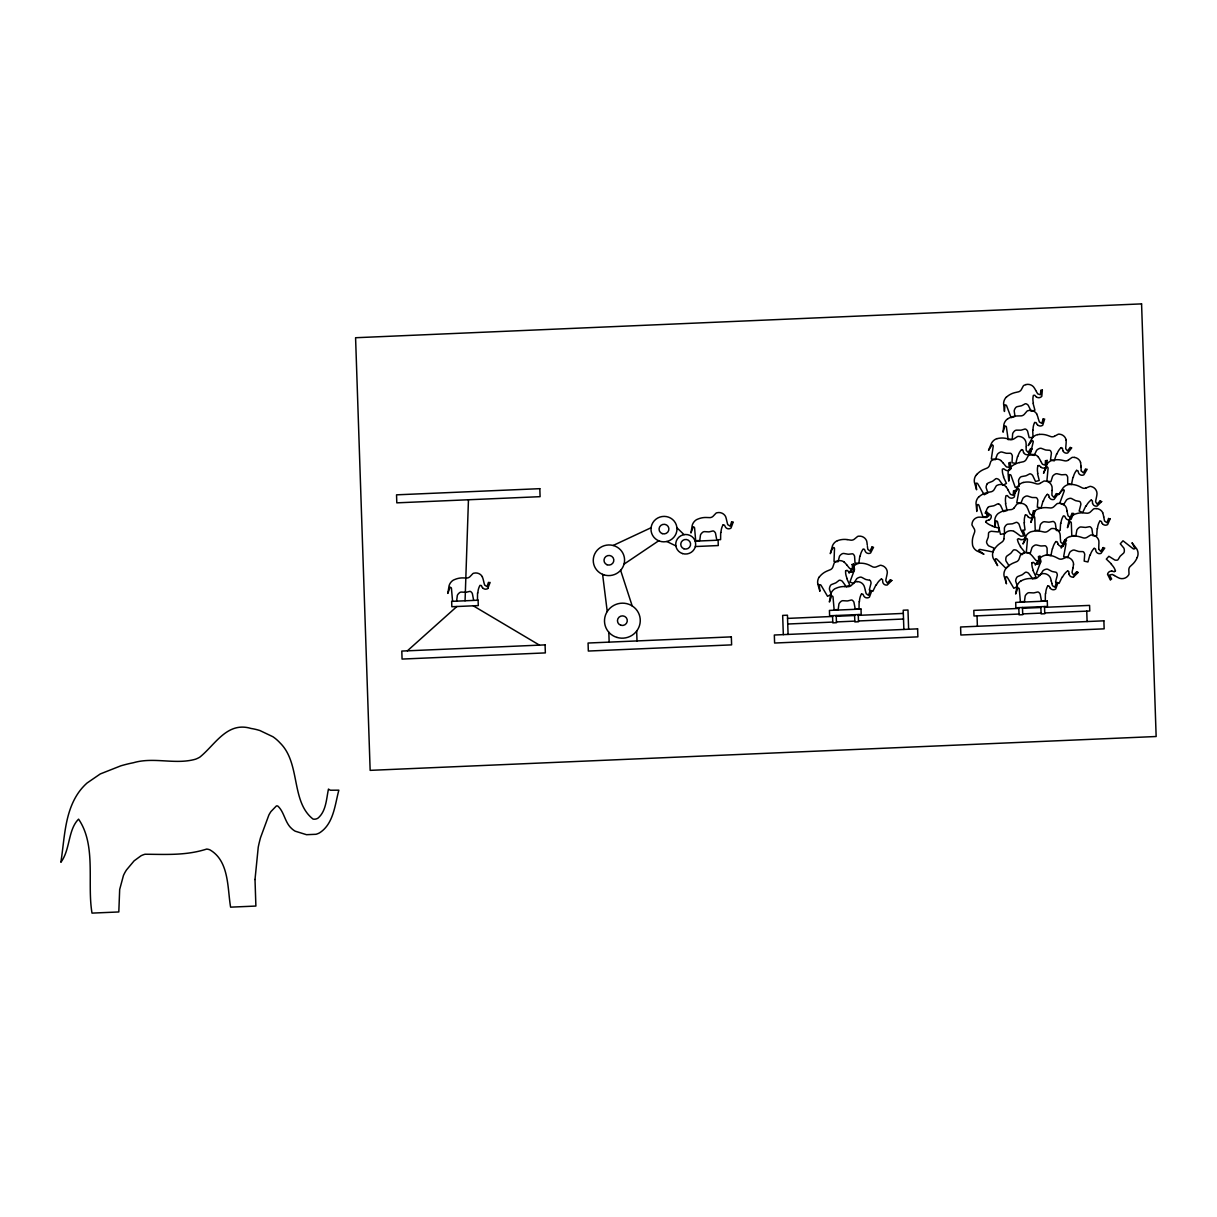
<?xml version="1.0" encoding="UTF-8"?>
<svg xmlns="http://www.w3.org/2000/svg" width="1217" height="1217" viewBox="0 0 1217 1217"><rect width="100%" height="100%" fill="white"/><g stroke="black" fill="none" stroke-linecap="round" stroke-linejoin="round"><path stroke-width="1.5" d="M1026.159 446.517L1026.159 445.574A20.643 20.157 -13.7 0 0 1025.87 441.877A7.621 7.439 -13.7 0 0 1020.333 436.599L1018.37 436.386A3.788 3.697 -13.7 0 0 1017.473 436.568L1013.867 438.926A4.898 4.777 -13.7 0 1 1010.551 439.58L1006.733 438.561A19.092 18.635 -13.7 0 0 998.838 438.287L997.058 438.683M1026.144 447.141L1026.144 448.039A21.891 21.374 -13.7 0 0 1026.25 450.427L1028.198 452.42L1030.647 448.51A1.856 1.81 -13.7 0 0 1032.122 448.967L1028.578 454.367M1033.431 510.805L1032.594 515.293L1030.038 514.122A21.891 21.374 -13.7 0 1 1029.065 511.946L1028.152 509.649A20.643 20.157 -13.7 0 0 1026.524 506.318M465.061 600.787L468.454 499.761M1052.066 490.481L1051.96 492.946A21.891 21.374 -13.7 0 0 1051.975 495.349L1053.861 497.403L1056.447 493.585M1032.701 430.179L1033.02 437.314L1029.186 437.679L1027.559 431.077A4.99 4.883 -13.7 0 0 1027.178 430.499A8.017 7.819 -13.7 0 0 1026.798 430.027L1026.144 429.434A1.947 1.902 -13.7 0 0 1024.912 429.038L1021.504 430.042A6.176 6.024 -13.7 0 1 1020.667 430.179L1016.423 430.149A3.408 3.316 -13.7 0 0 1014.811 430.788L1014.004 431.563A11.409 11.136 -13.7 0 0 1013.381 432.354L1013.213 432.583A5.842 5.705 -13.7 0 0 1012.65 433.708L1012.24 439.261L1008.178 439.656L1006.398 427.015A5.75 5.613 -13.7 0 0 1006.094 426.33L1004.892 425.98L1003.036 432.187L1003.903 424.474A9.69 9.462 -13.7 0 1 1007.874 418.618M1043.106 418.998L1041.858 423.394L1039.424 422.025A21.891 21.374 -13.7 0 1 1038.649 419.759L1038.375 418.907M1003.919 538.796L1004.299 534.582A3.788 3.697 -13.7 0 1 1004.694 533.776L1006.079 532.377A7.621 7.439 -13.7 0 1 1013.852 531.266M477.536 592.907L477.475 600.057M720.677 532.483L720.601 539.633L716.752 539.8L715.49 533.122A4.99 4.883 -13.7 0 0 715.14 532.529A8.017 7.819 -13.7 0 0 714.79 532.042L714.029 531.312A1.947 1.902 -13.7 0 0 712.949 530.947L709.496 531.783A6.176 6.024 -13.7 0 1 708.659 531.875L704.43 531.631A3.408 3.316 -13.7 0 0 702.772 532.194L701.768 533.092A11.409 11.136 -13.7 0 0 701.266 533.685L701.098 533.898A5.842 5.705 -13.7 0 0 700.475 534.993L699.76 540.531L695.683 540.698L694.588 527.98A5.75 5.613 -13.7 0 0 694.314 527.296L693.234 526.718L690.952 532.985L692.23 525.318A9.69 9.462 -13.7 0 1 696.504 519.674L698.208 518.959A19.092 18.635 -13.7 0 1 705.982 517.484L709.952 517.621A4.898 4.777 -13.7 0 0 713.071 516.282L716.022 513.178A3.788 3.697 -13.7 0 1 716.843 512.783L718.821 512.524A7.621 7.439 -13.7 0 1 725.53 516.404A20.643 20.157 -13.7 0 1 726.549 519.994L727.142 522.382A21.891 21.374 -13.7 0 0 727.796 524.679L730.17 526.185L731.645 521.834M859.111 601.548L859.035 608.683L855.201 608.85L853.923 602.187A4.99 4.883 -13.7 0 0 853.573 601.578A8.017 7.819 -13.7 0 0 853.223 601.092L852.463 600.361A1.947 1.902 -13.7 0 0 851.383 600.011L847.93 600.848A6.176 6.024 -13.7 0 1 847.093 600.939L842.864 600.696A3.408 3.316 -13.7 0 0 841.221 601.244L840.202 602.156A11.409 11.136 -13.7 0 0 839.7 602.734L839.532 602.963A5.842 5.705 -13.7 0 0 838.909 604.043L838.194 609.58L834.132 609.763L833.021 597.045A5.75 5.613 -13.7 0 0 832.747 596.345L831.667 595.782L829.386 602.035L830.663 594.383A9.69 9.462 -13.7 0 1 834.938 588.724L836.657 588.009A19.092 18.635 -13.7 0 1 844.415 586.533M1045.373 593.531L1045.312 600.666L1041.463 600.833L1040.185 594.155A4.99 4.883 -13.7 0 0 1039.835 593.561A8.017 7.819 -13.7 0 0 1039.485 593.075L1038.74 592.344A1.947 1.902 -13.7 0 0 1037.66 591.994L1034.207 592.816A6.176 6.024 -13.7 0 1 1033.355 592.907L1029.126 592.679A3.408 3.316 -13.7 0 0 1027.483 593.227L1026.463 594.139A11.409 11.136 -13.7 0 0 1025.961 594.717L1025.794 594.946A5.842 5.705 -13.7 0 0 1025.17 596.026L1024.471 601.563L1020.394 601.746L1019.283 589.028A5.75 5.613 -13.7 0 0 1019.009 588.328L1017.929 587.765L1015.647 594.018L1016.925 586.351A9.69 9.462 -13.7 0 1 1021.215 580.707M870.079 590.899L868.482 595.326L866.261 593.729A21.891 21.374 -13.7 0 1 865.591 591.447L865.378 590.564M1056.341 582.882L1054.865 587.218L1052.522 585.712A21.891 21.374 -13.7 0 1 1051.853 583.415M1060.585 523.34L1060.174 530.475L1056.326 530.46L1055.382 523.736A4.99 4.883 -13.7 0 0 1055.063 523.112A8.017 7.819 -13.7 0 0 1054.728 522.61L1054.013 521.85A1.947 1.902 -13.7 0 0 1052.964 521.439L1049.465 522.123A6.176 6.024 -13.7 0 1 1048.613 522.169L1044.399 521.728A3.408 3.316 -13.7 0 0 1042.741 522.215L1041.676 523.067A11.409 11.136 -13.7 0 0 1041.159 523.629L1040.976 523.842A5.842 5.705 -13.7 0 0 1040.292 524.892L1039.318 530.399L1035.241 530.384L1034.754 517.621A5.75 5.613 -13.7 0 0 1034.526 516.921L1033.476 516.297L1030.89 522.443L1032.533 514.852A9.69 9.462 -13.7 0 1 1037.082 509.406L1038.831 508.767A19.092 18.635 -13.7 0 1 1046.65 507.656L1050.606 507.976A4.898 4.777 -13.7 0 0 1053.785 506.789L1056.888 503.823A3.788 3.697 -13.7 0 1 1057.725 503.473L1059.703 503.306A7.621 7.439 -13.7 0 1 1066.229 507.489A20.643 20.157 -13.7 0 1 1067.066 511.125M1097.141 528.574L1096.73 535.723L1092.881 535.708L1091.923 528.969A4.99 4.883 -13.7 0 0 1091.619 528.361A8.017 7.819 -13.7 0 0 1091.284 527.859L1090.569 527.098A1.947 1.902 -13.7 0 0 1089.504 526.687L1086.02 527.357A6.176 6.024 -13.7 0 1 1085.168 527.402L1080.955 526.976A3.408 3.316 -13.7 0 0 1079.296 527.448L1078.232 528.3A11.409 11.136 -13.7 0 0 1077.699 528.878L1077.532 529.076A5.842 5.705 -13.7 0 0 1076.847 530.14L1075.874 535.647L1071.797 535.632L1071.31 522.869A5.75 5.613 -13.7 0 0 1071.066 522.154L1070.017 521.545L1067.446 527.691L1069.089 520.1A9.69 9.462 -13.7 0 1 1073.637 514.639M1108.611 518.457L1106.922 522.717L1104.656 521.104A21.891 21.374 -13.7 0 1 1104.108 518.792L1103.925 517.894M1072.983 567.883L1072.785 568.811M845.739 570.743L847.047 570.332A14.878 14.528 -13.7 0 1 847.504 570.697L849.01 571.868A3.818 3.727 -13.7 0 0 854.258 570.271L854.091 568.096L848.979 573.009L853.436 566.559A9.69 9.462 -13.7 0 1 859.734 563.182L861.59 563.228A19.092 18.635 -13.7 0 1 869.227 565.099L872.741 566.879A4.898 4.777 -13.7 0 0 876.134 566.939L880.134 565.327A3.788 3.697 -13.7 0 1 881.047 565.312L882.933 565.905A7.621 7.439 -13.7 0 1 887.315 572.218A20.643 20.157 -13.7 0 1 886.691 575.9L886.524 576.828M1032.001 562.726L1033.309 562.315A14.878 14.528 -13.7 0 1 1033.765 562.68L1035.271 563.836M886.387 577.436L886.189 578.334A21.891 21.374 -13.7 0 0 885.778 580.692L887.284 583.034L890.479 579.688M1072.649 569.419L1072.451 570.301A21.891 21.374 -13.7 0 0 1072.055 572.675L1073.546 575.017L1076.741 571.671M859.795 556.23L858.852 563.334L855.019 563.03L854.577 556.245A4.99 4.883 -13.7 0 0 854.304 555.606A8.017 7.819 -13.7 0 0 854.03 555.089L853.482 554.389A1.947 1.902 -13.7 0 0 852.341 553.796L848.812 554.207A6.176 6.024 -13.7 0 1 847.96 554.191L843.792 553.461A3.408 3.316 -13.7 0 0 842.103 553.811L840.977 554.587A11.409 11.136 -13.7 0 0 840.415 555.119L840.217 555.317A5.842 5.705 -13.7 0 0 839.456 556.321L838.072 561.737L834.01 561.433L834.497 548.654A5.75 5.613 -13.7 0 0 834.314 547.939C832.261 544.379 827.514 564.049 832.489 545.733A9.69 9.462 -13.7 0 1 837.448 540.622M1110.178 518.701L1107.653 524.573A3.818 3.727 -13.7 0 1 1102.389 523.584M871.996 546.965L870.003 551.103L867.858 549.323A21.891 21.374 -13.7 0 1 867.478 546.965L867.402 546.372M1052.309 548.578L1050.971 555.606L1047.168 555.119L1047.092 548.319A4.99 4.883 -13.7 0 0 1046.863 547.665A8.017 7.819 -13.7 0 0 1046.605 547.133L1046.103 546.403A1.947 1.902 -13.7 0 0 1044.992 545.748L1041.448 545.977A6.176 6.024 -13.7 0 1 1040.596 545.931L1036.488 544.973A3.408 3.316 -13.7 0 0 1034.769 545.246L1033.613 545.961A11.409 11.136 -13.7 0 0 1033.02 546.448L1032.807 546.646A5.842 5.705 -13.7 0 0 1032.001 547.604L1030.327 552.959L1026.296 552.442L1027.452 539.694A5.75 5.613 -13.7 0 0 1027.315 538.964L1026.357 538.218L1023.01 543.999L1025.612 536.667A9.69 9.462 -13.7 0 1 1030.829 531.814L1032.624 531.403A19.092 18.635 -13.7 0 1 1040.535 531.266L1044.399 532.088A4.898 4.777 -13.7 0 0 1047.7 531.297L1051.153 528.726A3.788 3.697 -13.7 0 1 1052.036 528.482L1054.013 528.574A7.621 7.439 -13.7 0 1 1059.931 533.533A20.643 20.157 -13.7 0 1 1060.296 537.245L1060.372 538.188M1072.892 477.414L1071.523 484.442L1067.72 483.94L1067.674 477.14A4.99 4.883 -13.7 0 0 1067.446 476.486A8.017 7.819 -13.7 0 0 1067.187 475.953L1066.594 475.086A1.947 1.902 -13.7 0 0 1065.59 474.554L1062.045 474.767A6.176 6.024 -13.7 0 1 1061.194 474.706L1057.086 473.732A3.408 3.316 -13.7 0 0 1055.367 474.006L1054.211 474.706A11.409 11.136 -13.7 0 0 1053.618 475.208L1053.405 475.391A5.842 5.705 -13.7 0 0 1052.599 476.349L1050.895 481.689L1046.863 481.156L1048.08 468.423A5.75 5.613 -13.7 0 0 1047.943 467.693C1046.422 463.631 1039.942 483.91 1046.255 465.381A9.69 9.462 -13.7 0 1 1051.503 460.558L1053.298 460.148A19.092 18.635 -13.7 0 1 1061.194 460.056L1065.073 460.878A4.898 4.777 -13.7 0 0 1068.374 460.117M1010.84 468.621L1010.277 462.293A1.856 1.81 -13.7 0 1 1008.771 462.886L1009.319 467.328L1006.52 466.948A21.891 21.374 -13.7 0 1 1004.923 465.153L1003.356 463.251M1064.981 539.937L1062.76 543.969L1060.707 542.082A21.891 21.374 -13.7 0 1 1060.479 539.709L1060.403 538.812M1017.518 456.466L1015.799 463.434L1012.027 462.734L1012.331 455.934A4.99 4.883 -13.7 0 0 1012.133 455.264A8.017 7.819 -13.7 0 0 1011.905 454.717L1011.342 453.835A1.947 1.902 -13.7 0 0 1010.369 453.256L1006.824 453.302A6.176 6.024 -13.7 0 1 1005.987 453.196L1001.926 452.024A3.408 3.316 -13.7 0 0 1000.207 452.207L999.005 452.861A11.409 11.136 -13.7 0 0 998.381 453.317L998.168 453.5A5.842 5.705 -13.7 0 0 997.316 454.428L995.339 459.676L991.338 458.931L993.209 446.274A5.75 5.613 -13.7 0 0 993.118 445.544L992.19 444.737L988.539 450.336L991.551 443.155A9.69 9.462 -13.7 0 1 997.012 438.576M1137.241 557.477L1137.804 555.773A9.69 9.462 -13.7 0 0 1136.739 548.897L1132.008 542.752L1135.02 548.639L1133.833 549.019A5.75 5.613 -13.7 0 1 1133.133 548.73L1123.002 540.789L1120.279 543.786L1123.854 548.076A5.842 5.705 -13.7 0 1 1124.219 549.263L1124.265 549.536A11.409 11.136 -13.7 0 1 1124.341 550.297L1124.295 551.62A3.408 3.316 -13.7 0 1 1123.55 553.172L1120.401 555.986A6.176 6.024 -13.7 0 0 1119.883 556.641L1118.058 559.653A1.947 1.902 -13.7 0 1 1117.054 560.17L1115.974 560.2A8.017 7.819 -13.7 0 1 1115.38 560.124A4.99 4.883 -13.7 0 1 1114.696 559.957L1108.885 556.275L1106.314 559.105L1111.517 564.049M1089.884 555.058L1087.922 561.965L1084.18 561.143L1084.712 554.359A4.99 4.883 -13.7 0 0 1084.545 553.689A8.017 7.819 -13.7 0 0 1084.332 553.142L1083.799 552.229A1.947 1.902 -13.7 0 0 1082.856 551.62L1079.312 551.544A6.176 6.024 -13.7 0 1 1078.46 551.423L1074.459 550.114A3.408 3.316 -13.7 0 0 1072.725 550.236L1071.508 550.86A11.409 11.136 -13.7 0 0 1070.869 551.301L1070.656 551.468A5.842 5.705 -13.7 0 0 1069.758 552.366L1067.613 557.553L1063.643 556.686L1065.94 544.09A5.75 5.613 -13.7 0 0 1065.864 543.345L1064.966 542.523L1061.133 548L1064.373 540.911A9.69 9.462 -13.7 0 1 1070.002 536.514M1043.03 501.054L1041.052 507.961L1037.295 507.124L1037.873 500.339A4.99 4.883 -13.7 0 0 1037.69 499.67A8.017 7.819 -13.7 0 0 1037.493 499.107L1036.96 498.209A1.947 1.902 -13.7 0 0 1036.017 497.586L1032.472 497.51A6.176 6.024 -13.7 0 1 1031.636 497.373L1027.62 496.049A3.408 3.316 -13.7 0 0 1025.901 496.171L1024.668 496.779A11.409 11.136 -13.7 0 0 1024.045 497.221L1023.816 497.388A5.842 5.705 -13.7 0 0 1022.919 498.27L1020.759 503.458L1016.788 502.575L1019.146 489.979A5.75 5.613 -13.7 0 0 1019.07 489.249L1018.173 488.413L1014.309 493.874L1017.595 486.8A9.69 9.462 -13.7 0 1 1023.223 482.434M1066.488 540.363L1063.232 545.885M1038.025 465.655L1039.379 465.487A14.878 14.528 -13.7 0 1 1039.759 465.944L1041.007 467.358M1103.256 547.528L1100.685 551.362L1098.829 549.308M1056.523 454.093L1054.196 460.893L1050.499 459.889L1051.397 453.135A4.99 4.883 -13.7 0 0 1051.26 452.465A8.017 7.819 -13.7 0 0 1051.077 451.887L1050.697 451.096A1.947 1.902 -13.7 0 0 1049.693 450.305L1046.148 450.047A6.176 6.024 -13.7 0 1 1045.312 449.879L1041.387 448.373A3.408 3.316 -13.7 0 0 1039.653 448.404L1038.405 448.967A11.409 11.136 -13.7 0 0 1037.751 449.377L1037.523 449.529A5.842 5.705 -13.7 0 0 1036.58 450.381L1034.161 455.447L1030.251 454.382L1033.218 441.908A5.75 5.613 -13.7 0 0 1033.172 441.178L1032.199 440.432L1028.198 445.589L1031.818 438.652A9.69 9.462 -13.7 0 1 1037.66 434.56M1057.908 494.148L1054.15 499.366A3.818 3.727 -13.7 0 1 1049.252 497.281M1046.422 466.72L1047.107 460.406M1025.429 515.019L1026.798 515.004A14.878 14.528 -13.7 0 1 1027.118 515.491L1028.213 517.027M987.002 484.138L986.47 485.37A11.409 11.136 -13.7 0 0 986.272 486.1L986.211 486.374A5.842 5.705 -13.7 0 0 986.12 487.621L987.885 492.9L984.249 494.741L977.723 483.757A5.75 5.613 -13.7 0 0 977.175 483.24L975.943 483.179L976.582 489.766L974.421 482.343A9.69 9.462 -13.7 0 1 975.867 475.467M1085.823 505.983L1082.704 512.463L1079.16 511.034L1080.863 504.431A4.99 4.883 -13.7 0 0 1080.802 503.732A8.017 7.819 -13.7 0 0 1080.696 503.153L1080.331 502.165A1.947 1.902 -13.7 0 0 1079.509 501.404L1076.026 500.75A6.176 6.024 -13.7 0 1 1075.219 500.476L1071.508 498.529A3.408 3.316 -13.7 0 0 1069.789 498.362L1068.48 498.757A11.409 11.136 -13.7 0 0 1067.781 499.092L1067.537 499.229A5.842 5.705 -13.7 0 0 1066.503 499.959L1063.491 504.72L1059.733 503.214L1064.175 491.151A5.75 5.613 -13.7 0 0 1064.236 490.405C1063.323 486.465 1052.72 503.792 1063.202 487.758A9.69 9.462 -13.7 0 1 1069.484 484.351M875.997 584.845L872.848 591.325L869.303 589.895L871.037 583.278A4.99 4.883 -13.7 0 0 870.992 582.593A8.017 7.819 -13.7 0 0 870.885 582.015L870.596 581.178A1.947 1.902 -13.7 0 0 869.699 580.266M1062.258 576.828L1059.109 583.308L1055.58 581.863L1057.299 575.261A4.99 4.883 -13.7 0 0 1057.254 574.576A8.017 7.819 -13.7 0 0 1057.147 573.983L1056.782 573.009A1.947 1.902 -13.7 0 0 1055.96 572.233L1052.492 571.564A6.176 6.024 -13.7 0 1 1051.686 571.305L1047.974 569.328A3.408 3.316 -13.7 0 0 1046.255 569.16L1044.947 569.556A11.409 11.136 -13.7 0 0 1044.247 569.891L1044.003 570.028A5.842 5.705 -13.7 0 0 1042.954 570.758L1039.942 575.504L1036.184 573.983L1040.672 561.935A5.75 5.613 -13.7 0 0 1040.733 561.189L1039.927 555.895A1.856 1.81 -13.7 0 1 1038.42 556.488L1038.953 560.931L1036.169 560.55A21.891 21.374 -13.7 0 1 1034.572 558.755L1033.02 556.823A20.643 20.157 -13.7 0 0 1030.464 554.115A7.621 7.439 -13.7 0 0 1022.721 553.339L1021.033 554.359A3.788 3.697 -13.7 0 0 1020.454 555.043L1019.07 559.059A4.898 4.777 -13.7 0 1 1016.849 561.585L1013.168 563.091A19.092 18.635 -13.7 0 0 1006.748 567.639L1005.561 569.039A9.69 9.462 -13.7 0 0 1004.04 575.854C1009.791 594.215 1003.006 574.774 1006.763 576.767A5.75 5.613 -13.7 0 1 1007.311 577.284L1013.822 588.283L1017.458 586.442L1015.708 581.163A5.842 5.705 -13.7 0 1 1015.799 579.916L1015.86 579.657A11.409 11.136 -13.7 0 1 1016.058 578.912L1016.606 577.679A3.408 3.316 -13.7 0 1 1017.853 576.493L1021.808 574.956A6.176 6.024 -13.7 0 0 1022.554 574.53L1025.338 572.355A1.947 1.902 -13.7 0 1 1026.463 572.218L1027.467 572.568A8.017 7.819 -13.7 0 1 1028 572.857A4.99 4.883 -13.7 0 1 1028.578 573.268L1032.624 578.744L1036.047 577.01L1033.035 570.545M1100.29 500.765L1097.095 504.127L1095.619 501.784A21.891 21.374 -13.7 0 1 1096 499.426L1096.502 496.992A20.643 20.157 -13.7 0 0 1097.004 493.311A7.621 7.439 -13.7 0 0 1092.683 487.028L1090.812 486.42A3.788 3.697 -13.7 0 0 1089.9 486.435L1085.883 488.032M1034.754 422.512L1036.123 422.618A14.878 14.528 -13.7 0 1 1036.397 423.12L1037.34 424.763M975.943 475.512L977.099 474.113M819.3 577.056L820.456 575.656A19.092 18.635 -13.7 0 1 826.906 571.108L830.572 569.586A4.898 4.777 -13.7 0 0 832.839 567.092L834.177 563.075A3.788 3.697 -13.7 0 1 834.771 562.376L836.459 561.341A7.621 7.439 -13.7 0 1 844.248 562.056M1101.644 501.571L1097.049 506.105A3.818 3.727 -13.7 0 1 1092.577 503.26M891.833 580.494L887.223 585.027A3.818 3.727 -13.7 0 1 882.766 582.152L882.614 580.281A14.878 14.528 -13.7 0 0 882.614 579.703L881.458 578.988M1078.095 572.477L1073.5 576.995M1014.187 507.808L1016.712 504.34A3.788 3.697 -13.7 0 1 1017.473 503.853L1019.39 503.336A7.621 7.439 -13.7 0 1 1026.6 506.257M723.126 524.938L724.48 525.105A14.878 14.528 -13.7 0 1 724.739 525.638L725.591 527.311A3.818 3.727 -13.7 0 0 731.021 528.041L733.212 522.017A1.856 1.81 -13.7 0 1 731.6 521.926M861.56 594.002L862.914 594.17A14.878 14.528 -13.7 0 1 863.172 594.687L864.024 596.376A3.818 3.727 -13.7 0 0 869.455 597.091L871.661 591.066A1.856 1.81 -13.7 0 1 870.033 590.975M1047.822 585.97L1049.191 586.153A14.878 14.528 -13.7 0 1 1049.434 586.67L1050.286 588.343M1099.955 521.15L1101.309 521.378A14.878 14.528 -13.7 0 1 1101.522 521.91L1102.298 523.645M987.961 507.504L987.185 508.615A11.409 11.136 -13.7 0 0 986.85 509.299L986.744 509.543A5.842 5.705 -13.7 0 0 986.394 510.744L987.048 516.282L983.123 517.392L978.955 505.344A5.75 5.613 -13.7 0 0 978.514 504.736C975.258 502.119 977.996 522.199 976.004 503.306A9.69 9.462 -13.7 0 1 978.803 496.84M487.834 588.419L490.086 582.441A1.856 1.81 -13.7 0 1 488.458 582.35L487.028 586.609L484.685 585.103A21.891 21.374 -13.7 0 1 484.016 582.806L483.438 580.418A20.643 20.157 -13.7 0 0 482.312 576.888M1006.276 397.305L1007.661 396.103A19.092 18.635 -13.7 0 1 1014.78 392.665L1018.659 391.783A4.898 4.777 -13.7 0 0 1021.306 389.683L1023.314 385.926A3.788 3.697 -13.7 0 1 1024.014 385.333L1025.84 384.587M1056.052 541.55L1057.36 541.945A14.878 14.528 -13.7 0 1 1057.512 542.493L1058.06 544.303M978.879 496.901L980.278 495.745A19.092 18.635 -13.7 0 1 987.489 492.489L991.383 491.714A4.898 4.777 -13.7 0 0 994.091 489.69L996.206 485.979A3.788 3.697 -13.7 0 1 996.921 485.416L998.777 484.701A7.621 7.439 -13.7 0 1 1006.261 486.891M1076.665 470.401L1077.973 470.812A14.878 14.528 -13.7 0 1 1078.125 471.359L1078.658 473.17A3.818 3.727 -13.7 0 0 1083.86 474.828L1087.116 469.275A1.856 1.81 -13.7 0 1 1085.549 468.895L1083.358 472.85L1081.335 470.964M407.391 650.821L456.877 606.522M1021.641 449.636L1022.934 450.107A14.878 14.528 -13.7 0 1 1023.056 450.67L1023.497 452.511M1094.235 548.365L1095.498 548.882A14.878 14.528 -13.7 0 1 1095.604 549.445L1095.985 551.286A3.818 3.727 -13.7 0 0 1101.02 553.37L1104.732 548.091A1.856 1.81 -13.7 0 1 1103.195 547.589M1047.411 494.391L1048.674 494.893A14.878 14.528 -13.7 0 1 1048.78 495.471L1049.145 497.312M1068.343 460.087L1071.842 457.562A3.788 3.697 -13.7 0 1 1072.725 457.318L1074.702 457.409M1061.224 447.628L1062.456 448.206A14.878 14.528 -13.7 0 1 1062.532 448.784L1062.821 450.64M624.032 564.14L658.686 540.789M1007.935 418.694L1009.547 417.811A19.092 18.635 -13.7 0 1 1017.229 415.94L1021.2 415.879A4.898 4.777 -13.7 0 0 1024.242 414.388L1027.026 411.133A3.788 3.697 -13.7 0 1 1027.833 410.707L1029.795 410.357A7.621 7.439 -13.7 0 1 1036.717 413.886M1040.048 483.392L1043.745 481.171A3.788 3.697 -13.7 0 1 1044.642 481.004L1046.605 481.263A7.621 7.439 -13.7 0 1 1052.02 486.754A20.643 20.157 -13.7 0 1 1052.036 490.481M1021.261 580.798L1022.919 579.992A19.092 18.635 -13.7 0 1 1030.693 578.516L1034.648 578.653A4.898 4.777 -13.7 0 0 1037.766 577.314L1040.718 574.211A3.788 3.697 -13.7 0 1 1041.554 573.815L1043.517 573.572A7.621 7.439 -13.7 0 1 1050.241 577.451A20.643 20.157 -13.7 0 1 1051.245 581.026M1091.269 500.096L1092.425 500.811A14.878 14.528 -13.7 0 1 1092.425 501.389L1092.486 503.275M1067.735 570.971L1068.876 571.686A14.878 14.528 -13.7 0 1 1068.876 572.264L1068.937 574.15M1054.409 436.295L1058.197 434.256A3.788 3.697 -13.7 0 1 1059.109 434.134L1061.057 434.484A7.621 7.439 -13.7 0 1 1066.198 440.219M1073.683 514.73L1075.372 514.015A19.092 18.635 -13.7 0 1 1083.206 512.889L1087.161 513.224A4.898 4.777 -13.7 0 0 1090.326 512.038L1093.429 509.056A3.788 3.697 -13.7 0 1 1094.281 508.706L1096.258 508.554M613.14 545.475L651.065 527.737M837.479 540.713L839.213 540.12A19.092 18.635 -13.7 0 1 847.108 539.572M988.797 520.191L986.881 520.526A14.878 14.528 -13.7 0 0 986.302 520.617L985.724 521.85M1070.032 536.621L1071.827 536.256A19.092 18.635 -13.7 0 1 1079.707 536.788L1083.48 537.944A4.898 4.777 -13.7 0 0 1086.842 537.427L1090.508 535.161A3.788 3.697 -13.7 0 1 1091.406 534.993L1093.368 535.252A7.621 7.439 -13.7 0 1 1098.814 540.713A20.643 20.157 -13.7 0 1 1098.845 544.44L1098.784 546.92A21.891 21.374 -13.7 0 0 1098.799 549.308M1023.254 482.525L1025.064 482.175A19.092 18.635 -13.7 0 1 1032.929 482.753L1036.717 483.91A4.898 4.777 -13.7 0 0 1040.063 483.423M1019.496 462.551L1023.375 461.73A4.898 4.777 -13.7 0 0 1026.083 459.691L1028.167 455.979A3.788 3.697 -13.7 0 1 1028.882 455.401L1030.723 454.686A7.621 7.439 -13.7 0 1 1038.238 456.831M1037.69 434.652L1039.501 434.393M1069.5 484.457L1071.34 484.412M1046.012 555.256L1047.852 555.211A19.092 18.635 -13.7 0 1 1055.504 557.082L1059.018 558.846A4.898 4.777 -13.7 0 0 1062.395 558.922L1066.411 557.31A3.788 3.697 -13.7 0 1 1067.324 557.295L1069.195 557.888A7.621 7.439 -13.7 0 1 1073.592 564.201M695.181 541.169L718.106 540.181L718.273 545.551L695.363 546.539M787.551 618.403L832.58 616.456M836.246 616.304L854.623 615.513M858.289 615.361L903.318 613.414M1018.842 608.439L973.813 610.386L973.996 615.985L1019.04 614.053M1022.508 608.287L1040.885 607.496M1044.551 607.329L1089.58 605.397L1089.778 611.01L1044.749 612.942M787.734 624.017L832.763 622.07M836.429 621.917L854.821 621.126M858.472 620.959L903.501 619.027M1022.691 613.9L1041.083 613.109M857.255 581.589L855.277 581.848A3.788 3.697 -13.7 0 0 854.456 582.228L851.474 585.316A4.898 4.777 -13.7 0 1 848.386 586.685L844.415 586.548M847.108 539.587L851.018 540.181A4.898 4.777 -13.7 0 0 854.273 539.222L857.589 536.484A3.788 3.697 -13.7 0 1 858.457 536.195L860.434 536.18A7.621 7.439 -13.7 0 1 866.61 540.835A20.643 20.157 -13.7 0 1 867.173 544.516L867.28 545.14M1111.882 571.062L1113.722 571.61A14.878 14.528 -13.7 0 0 1114.285 571.792L1115.365 570.956M1020.865 539.648L1019.116 538.872A14.878 14.528 -13.7 0 0 1018.583 538.629L1017.412 539.329A16.49 16.095 -13.7 0 0 1020.591 546.448M992.372 526.246L999.34 528.3L998.351 531.951L991.444 531.281A4.99 4.883 -13.7 0 0 990.744 531.449A8.017 7.819 -13.7 0 0 990.182 531.631L989.238 532.133A1.947 1.902 -13.7 0 0 988.554 533.061L988.341 536.53A6.176 6.024 -13.7 0 1 988.174 537.351L986.668 541.246A3.408 3.316 -13.7 0 0 986.728 542.934L987.306 544.136A11.409 11.136 -13.7 0 0 987.732 544.775L987.885 544.988A5.842 5.705 -13.7 0 0 988.767 545.885L993.97 548.076L992.92 551.955L980.157 549.445A5.75 5.613 -13.7 0 0 979.396 549.506L978.514 550.358L983.944 554.237L976.84 550.905A9.69 9.462 -13.7 0 1 972.596 545.322L972.413 543.527A19.092 18.635 -13.7 0 1 973.296 535.83L974.619 532.148A4.898 4.777 -13.7 0 0 974.254 528.863L972.094 525.227A3.788 3.697 -13.7 0 1 971.957 524.344L972.307 522.428A7.621 7.439 -13.7 0 1 978.103 517.21A20.643 20.157 -13.7 0 1 981.921 517.255L984.447 517.377A21.891 21.374 -13.7 0 0 986.881 517.392L989.056 515.597L985.253 512.996M998.701 504.005L999.613 504.538A8.017 7.819 -13.7 0 1 1000.07 504.933A4.99 4.883 -13.7 0 1 1000.557 505.435L1003.432 511.596L1007.128 510.532L1005.455 503.595M869.699 580.266L866.23 579.596A6.176 6.024 -13.7 0 1 865.424 579.322L861.712 577.345A3.408 3.316 -13.7 0 0 859.993 577.177L858.685 577.588A11.409 11.136 -13.7 0 0 857.985 577.908L857.726 578.045A5.842 5.705 -13.7 0 0 856.692 578.775L853.665 583.521L849.922 582L854.41 569.952A5.75 5.613 -13.7 0 0 854.471 569.206L853.665 563.927M666.81 541.504L675.815 545.855M985.892 511.566L991.064 515.339A3.818 3.727 -13.7 0 1 988.767 520.1M1114.422 575.535L1116.582 576.782A20.643 20.157 -13.7 0 0 1119.975 578.394A7.621 7.439 -13.7 0 0 1127.505 576.402L1128.707 574.85A3.788 3.697 -13.7 0 0 1129.011 574.013L1128.828 569.784A4.898 4.777 -13.7 0 1 1129.969 566.666L1132.86 563.973A19.092 18.635 -13.7 0 0 1137.21 557.477M473.246 605.807L539.481 645.132M1036.412 397.031L1035.119 395.631A14.878 14.528 -13.7 0 0 1034.739 395.206L1033.37 395.388A16.49 16.095 -13.7 0 0 1033.4 403.192M676.926 527.737L684.045 534.643M846.743 564.855L848.295 566.772A21.891 21.374 -13.7 0 0 849.877 568.582L852.691 568.947L852.159 564.429M1020.302 546.661L1024.82 552.229L1021.9 554.709L1016.636 550.343A4.99 4.883 -13.7 0 0 1015.982 550.084A8.017 7.819 -13.7 0 0 1015.389 549.932L1014.324 549.825A1.947 1.902 -13.7 0 0 1013.259 550.206L1011.068 552.974A6.176 6.024 -13.7 0 1 1010.46 553.568L1006.976 555.971A3.408 3.316 -13.7 0 0 1006.033 557.401L1005.82 558.725A11.409 11.136 -13.7 0 0 1005.805 559.485L1005.805 559.759A5.842 5.705 -13.7 0 0 1006.003 560.976L1008.999 565.692L1005.896 568.324L996.906 559.181A5.75 5.613 -13.7 0 0 996.236 558.801C992.083 557.645 1003.371 574.926 993.346 558.557A9.69 9.462 -13.7 0 1 993.102 551.56L993.985 549.962A19.092 18.635 -13.7 0 1 999.157 544.06L1002.367 541.748A4.898 4.777 -13.7 0 0 1003.964 538.796M482.449 587.735L481.597 586.062A14.878 14.528 -13.7 0 0 481.354 585.529L479.985 585.362A16.49 16.095 -13.7 0 0 477.901 592.907M1022.128 531.723L1023.74 535.982L1020.941 536.256A21.891 21.374 -13.7 0 1 1018.948 534.887L1016.971 533.381A20.643 20.157 -13.7 0 0 1013.822 531.357M1035.834 390.566L1035.378 389.744A20.643 20.157 -13.7 0 0 1033.324 386.641A7.621 7.439 -13.7 0 0 1025.855 384.602M1036.139 391.098L1036.565 391.889A21.891 21.374 -13.7 0 0 1037.827 393.928L1040.52 394.764L1040.778 390.201A1.856 1.81 -13.7 0 0 1042.315 389.912M1008.163 490.116L1009.289 492.307A21.891 21.374 -13.7 0 0 1010.49 494.376L1013.168 495.273L1013.533 490.725A1.856 1.81 -13.7 0 0 1015.084 490.481M1040.581 460.878L1040.139 460.041A20.643 20.157 -13.7 0 0 1038.162 456.907M1040.87 461.426L1041.296 462.232A21.891 21.374 -13.7 0 0 1042.497 464.285L1045.175 465.168L1045.525 460.619M1003.417 476.958L1006.459 483.423L1003.021 485.172L998.974 479.681A4.99 4.883 -13.7 0 0 998.396 479.285A8.017 7.819 -13.7 0 0 997.864 478.996L996.86 478.646A1.947 1.902 -13.7 0 0 995.719 478.783L992.95 480.974A6.176 6.024 -13.7 0 1 992.205 481.4L988.25 482.951A3.408 3.316 -13.7 0 0 987.002 484.138M846.758 578.562L849.785 585.027L846.347 586.777L842.316 581.285A4.99 4.883 -13.7 0 0 841.738 580.874A8.017 7.819 -13.7 0 0 841.206 580.6L840.202 580.25A1.947 1.902 -13.7 0 0 839.061 580.372L836.277 582.547A6.176 6.024 -13.7 0 1 835.547 582.989L831.591 584.51A3.408 3.316 -13.7 0 0 830.329 585.696L829.796 586.929A11.409 11.136 -13.7 0 0 829.598 587.674L829.538 587.933A5.842 5.705 -13.7 0 0 829.431 589.18L831.181 594.459L827.545 596.3L821.049 585.301A5.75 5.613 -13.7 0 0 820.501 584.784L819.269 584.723L819.893 591.295L817.748 583.871M620.624 570.332L632.186 605.929M1038.207 418.313L1037.949 417.401A20.643 20.157 -13.7 0 0 1036.625 413.932M1051.275 581.026L1051.503 581.939M1051.838 583.43L1051.64 582.547M865.226 589.956L865.013 589.043A20.643 20.157 -13.7 0 0 863.887 585.514A7.621 7.439 -13.7 0 0 857.255 581.604M1103.636 516.373L1103.819 517.286M1067.096 511.125L1067.263 512.053M1067.37 512.661L1067.537 513.544A21.891 21.374 -13.7 0 0 1068.085 515.871L1070.382 517.484L1072.055 513.209A1.856 1.81 -13.7 0 0 1073.607 513.391L1071.097 519.324A3.818 3.727 -13.7 0 1 1065.833 518.351L1064.981 516.677A14.878 14.528 -13.7 0 0 1064.753 516.145L1063.399 515.902A16.49 16.095 -13.7 0 0 1060.95 523.356M1033.05 403.283L1034.922 410.175L1031.24 411.331L1028.198 405.246A4.99 4.883 -13.7 0 0 1027.711 404.759A8.017 7.819 -13.7 0 0 1027.239 404.379L1026.311 403.877A1.947 1.902 -13.7 0 0 1025.17 403.816L1022.052 405.504A6.176 6.024 -13.7 0 1 1021.261 405.824L1017.108 406.691A3.408 3.316 -13.7 0 0 1015.663 407.649L1014.917 408.775A11.409 11.136 -13.7 0 0 1014.598 409.475L1014.506 409.733A5.842 5.705 -13.7 0 0 1014.187 410.935L1015.008 416.442L1011.114 417.674L1006.596 405.733A5.75 5.613 -13.7 0 0 1006.14 405.139L1004.953 404.865L1004.436 411.468L1003.599 403.785A9.69 9.462 -13.7 0 1 1006.216 397.229M1037.523 473.535L1039.242 480.456L1035.545 481.536L1032.64 475.406A4.99 4.883 -13.7 0 0 1032.153 474.904A8.017 7.819 -13.7 0 0 1031.697 474.524L1030.921 474.052A1.947 1.902 -13.7 0 0 1029.628 473.9L1026.479 475.543A6.176 6.024 -13.7 0 1 1025.688 475.832L1021.504 476.608A3.408 3.316 -13.7 0 0 1020.044 477.536L1019.283 478.661A11.409 11.136 -13.7 0 0 1018.948 479.346L1018.842 479.604A5.842 5.705 -13.7 0 0 1018.507 480.806L1019.207 486.328L1015.282 487.469L1011.023 475.436A5.75 5.613 -13.7 0 0 1010.597 474.828L1009.395 474.539L1008.741 481.141L1008.072 473.428A9.69 9.462 -13.7 0 1 1010.825 466.932L1012.301 465.837A19.092 18.635 -13.7 0 1 1019.496 462.551M602.598 574.363L607.237 611.512M473.626 600.224L472.348 593.546A4.99 4.883 -13.7 0 0 471.998 592.953A8.017 7.819 -13.7 0 0 471.648 592.466L470.903 591.736A1.947 1.902 -13.7 0 0 469.823 591.371L466.37 592.207A6.176 6.024 -13.7 0 1 465.518 592.299L461.289 592.055A3.408 3.316 -13.7 0 0 459.646 592.618L458.626 593.516A11.409 11.136 -13.7 0 0 458.124 594.109L457.957 594.322A5.842 5.705 -13.7 0 0 457.333 595.417L456.634 600.955M1042.345 389.957L1041.798 396.286A3.818 3.727 -13.7 0 1 1036.473 396.955M1107.607 574.394L1110.436 580.083A1.856 1.81 -13.7 0 1 1111.638 579.003L1109.508 575.063L1112.262 574.439A21.891 21.374 -13.7 0 1 1114.407 575.55M1080.97 466.126L1081.015 467.069M1081.046 467.678L1081.092 468.591A21.891 21.374 -13.7 0 0 1081.304 470.964M1015.115 490.527L1014.4 496.84A3.818 3.727 -13.7 0 1 1009.045 497.373L1007.737 496.004A14.878 14.528 -13.7 0 0 1007.372 495.562L1006.003 495.715A16.49 16.095 -13.7 0 0 1005.805 503.519M1024.06 522.823L1025.003 529.882L1021.215 530.582L1019.009 524.147A4.99 4.883 -13.7 0 0 1018.583 523.599A8.017 7.819 -13.7 0 0 1018.157 523.173L1017.306 522.549A1.947 1.902 -13.7 0 0 1016.195 522.352L1012.879 523.645A6.176 6.024 -13.7 0 1 1012.057 523.842L1007.828 524.177A3.408 3.316 -13.7 0 0 1006.276 524.953L1005.394 525.987A11.409 11.136 -13.7 0 0 1004.983 526.642L1004.846 526.87A5.842 5.705 -13.7 0 0 1004.375 528.041L1004.466 533.609L1000.45 534.339L997.544 521.91A5.75 5.613 -13.7 0 0 997.179 521.256L996.023 520.846L994.654 527.341L994.837 519.598A9.69 9.462 -13.7 0 1 998.275 513.422L999.872 512.494A19.092 18.635 -13.7 0 1 1007.372 509.969L1011.327 509.573A4.898 4.777 -13.7 0 0 1014.217 507.824M452.557 601.122L451.446 588.404A5.75 5.613 -13.7 0 0 451.172 587.72L450.092 587.142L447.81 593.409L449.088 585.742A9.69 9.462 -13.7 0 1 453.378 580.098L455.082 579.383A19.092 18.635 -13.7 0 1 462.84 577.908L466.811 578.045A4.898 4.777 -13.7 0 0 469.929 576.706L472.881 573.603A3.788 3.697 -13.7 0 1 473.717 573.207L475.68 572.948A7.621 7.439 -13.7 0 1 482.404 576.828M1086.751 611.132L1087.1 621.552M1044.521 606.538L1044.764 613.748L1041.113 613.9L1040.87 606.69M1022.478 607.481L1022.721 614.691L1019.055 614.859L1018.812 607.648M977.038 615.863L977.388 626.268M908.627 629.235L907.973 610.006L903.212 610.219L903.866 629.448M858.259 614.555L858.502 621.765L854.836 621.917L854.593 614.707M836.216 615.498L836.459 622.708L832.793 622.876L832.55 615.665M788.084 634.422L787.445 615.193L782.668 615.406L783.322 634.635M636.674 631.06L637.008 640.933M608.835 632.262L609.154 642.135M487.88 588.465A3.818 3.727 -13.7 0 1 482.54 587.674M1035.332 563.76A3.818 3.727 -13.7 0 0 1040.535 562.254L1040.352 560.079L1035.256 564.977L1039.698 558.527A9.69 9.462 -13.7 0 1 1046.012 555.165M1033.355 570.393A16.49 16.095 -13.7 0 1 1031.879 562.71M1066.488 540.318A1.856 1.81 -13.7 0 1 1064.921 539.998M1063.262 545.946A3.818 3.727 -13.7 0 1 1058.151 544.258M1052.659 548.639A16.49 16.095 -13.7 0 1 1055.945 541.474M891.833 580.433A1.856 1.81 -13.7 0 1 890.418 579.748M876.331 584.997A16.49 16.095 -13.7 0 1 881.382 578.896M1033.4 510.881A1.856 1.81 -13.7 0 0 1034.998 510.699L1033.644 516.966A3.818 3.727 -13.7 0 1 1028.289 516.966M1024.425 522.762A16.49 16.095 -13.7 0 1 1025.307 514.974M985.831 511.581A1.856 1.81 -13.7 0 1 985.314 513.057M992.479 525.911A16.49 16.095 -13.7 0 1 985.633 521.941M1006.2 486.967A20.643 20.157 -13.7 0 1 1008.132 490.132M998.701 504.005A1.947 1.902 -13.7 0 0 997.56 503.914L994.395 505.527A6.176 6.024 -13.7 0 1 993.604 505.816L989.421 506.576A3.408 3.316 -13.7 0 0 987.961 507.489M1057.908 494.087A1.856 1.81 -13.7 0 1 1056.386 493.646M1043.38 501.145A16.49 16.095 -13.7 0 1 1047.32 494.3M871.95 547.026A1.856 1.81 -13.7 0 0 873.517 547.254L870.581 552.99A3.818 3.727 -13.7 0 1 865.409 551.636L864.678 549.901A14.878 14.528 -13.7 0 0 864.496 549.354L863.172 549.019A16.49 16.095 -13.7 0 0 860.16 556.275M1047.061 460.361A1.856 1.81 -13.7 0 1 1045.509 460.695M1046.468 466.765A3.818 3.727 -13.7 0 1 1041.083 467.282M1037.873 473.443A16.49 16.095 -13.7 0 1 1037.903 465.624M1028.593 454.428A3.818 3.727 -13.7 0 1 1023.588 452.465M1017.868 456.542A16.49 16.095 -13.7 0 1 1021.55 449.56M1062.913 450.609A3.818 3.727 -13.7 0 0 1067.72 452.983L1071.721 447.886A1.856 1.81 -13.7 0 1 1070.215 447.308L1067.507 450.944L1065.757 448.799A21.891 21.374 -13.7 0 1 1065.849 446.411L1066.062 443.946A20.643 20.157 -13.7 0 0 1066.092 440.25M1056.873 454.2A16.49 16.095 -13.7 0 1 1061.133 447.552M1039.501 434.408A19.092 18.635 -13.7 0 1 1047.335 435.336L1051.047 436.66A4.898 4.777 -13.7 0 0 1054.424 436.325M1043.06 419.074A1.856 1.81 -13.7 0 0 1044.658 419.028L1042.771 425.159A3.818 3.727 -13.7 0 1 1037.432 424.703M1033.066 430.164A16.49 16.095 -13.7 0 1 1034.633 422.466M1010.901 468.651A3.818 3.727 -13.7 0 1 1005.698 470.158L1004.131 469.093A14.878 14.528 -13.7 0 0 1003.675 468.728L1002.367 469.138A16.49 16.095 -13.7 0 0 1003.751 476.805M977.114 474.128A19.092 18.635 -13.7 0 1 983.534 469.549L987.2 468.028A4.898 4.777 -13.7 0 0 989.451 465.533L990.79 461.502A3.788 3.697 -13.7 0 1 991.383 460.802L993.057 459.752A7.621 7.439 -13.7 0 1 1000.861 460.452M1000.8 460.543A20.643 20.157 -13.7 0 1 1003.34 463.266M1073.257 477.475A16.49 16.095 -13.7 0 1 1076.573 470.325M1074.687 457.44A7.621 7.439 -13.7 0 1 1080.59 462.414M1080.498 462.445A20.643 20.157 -13.7 0 1 1080.939 466.126M1101.644 501.51A1.856 1.81 -13.7 0 1 1100.214 500.826M1086.157 506.12A16.49 16.095 -13.7 0 1 1091.193 499.989M1071.325 484.427A19.092 18.635 -13.7 0 1 1078.992 486.252L1082.506 488.002A4.898 4.777 -13.7 0 0 1085.883 488.063M1110.147 518.64A1.856 1.81 -13.7 0 1 1108.565 518.533M1097.506 528.589A16.49 16.095 -13.7 0 1 1099.849 521.089M1096.258 508.569A7.621 7.439 -13.7 0 1 1102.769 512.737M1102.678 512.783A20.643 20.157 -13.7 0 1 1103.606 516.373M1022.143 531.799A1.856 1.81 -13.7 0 0 1023.421 530.855L1025.535 536.88A3.818 3.727 -13.7 0 1 1020.896 539.557M1090.234 555.15A16.49 16.095 -13.7 0 1 1094.144 548.289M721.042 532.483A16.49 16.095 -13.7 0 1 723.02 524.877M859.476 601.548A16.49 16.095 -13.7 0 1 861.453 593.942M853.619 563.882A1.856 1.81 -13.7 0 1 852.159 564.505M847.093 578.41A16.49 16.095 -13.7 0 1 845.602 570.743M817.763 583.871A9.69 9.462 -13.7 0 1 819.224 576.995M844.187 562.132A20.643 20.157 -13.7 0 1 846.728 564.871M1056.295 582.958A1.856 1.81 -13.7 0 0 1057.892 582.989L1055.687 589.028A3.818 3.727 -13.7 0 1 1050.377 588.298M1045.738 593.516A16.49 16.095 -13.7 0 1 1047.715 585.925M1078.095 572.416A1.856 1.81 -13.7 0 1 1076.68 571.731M1073.5 577.056A3.818 3.727 -13.7 0 1 1069.028 574.135M1062.593 576.98A16.49 16.095 -13.7 0 1 1067.659 570.864M1073.485 564.201A20.643 20.157 -13.7 0 1 1072.953 567.883M1107.546 574.394A3.818 3.727 -13.7 0 1 1111.866 571.153M1111.273 564.308A16.49 16.095 -13.7 0 1 1115.487 570.91M255.007 879.495L255.889 906.057L230.591 907.152C227.366 888.014 229.298 861.012 209.841 849.816A12.231 11.942 -13.7 0 0 206.692 849.07C186.018 855.673 166.288 854.38 145.021 854.243A21.313 20.811 -13.7 0 0 141.081 855.749L134.129 860.83L126.492 869.942A37.864 36.966 -13.7 0 0 123.434 875.54L119.677 889.49L118.81 911.959L92.005 913.115C86.894 883.131 96.554 845.389 78.573 819.147C67.833 829.796 70.358 849.816 60.85 862.305C64.684 838.559 64.44 812.195 79.075 791.826A56.241 54.917 -13.7 0 1 87 783.063L100.296 773.936L120.833 765.828A138.799 135.513 -13.7 0 1 133.52 762.709C153.89 756.731 175.339 764.961 195.511 759.21A28.691 28.006 -13.7 0 0 199.74 757.202C215.15 744.895 227.016 721.225 250.976 728.451A60.211 58.781 -13.7 0 1 259.89 730.535L272.958 736.757A41.88 40.891 -13.7 0 1 280.047 742.918C300.827 763.257 290.635 801.577 313.043 819.071A6.359 6.207 -13.7 0 0 315.477 819.102A7.104 6.937 -13.7 0 0 317.941 818.174C326.232 811.207 326.354 798.869 328.468 789.057A7.895 7.713 -13.7 0 0 330.492 790.229L338.843 790.168C334.903 804.833 333.625 823.924 319.523 832.869A17.57 17.16 -13.7 0 1 315.979 834.284L306.517 834.695L295.183 831.181A19.259 18.803 -13.7 0 1 291.745 828.64C284.824 822.662 284.428 812.074 277.841 806.08A2.312 2.267 -13.7 0 0 276.365 805.973L270.95 811.556A45.759 44.664 -13.7 0 0 268.896 814.964L260.529 837.661A144.062 140.655 -13.7 0 0 258.247 847.154L255.007 879.495M1141.576 303.885L355.577 337.733L370.151 770.361L1156.15 736.513L1141.576 303.885M539.816 488.671L396.544 494.832L396.803 502.849L540.089 496.673L539.816 488.671M478.098 600.224L451.659 601.365L451.842 606.735L478.281 605.594L478.098 600.224M861.012 609.063L829.431 610.417L829.614 615.787L861.195 614.433L861.012 609.063M1047.289 601.046L1015.693 602.4L1015.876 607.77L1047.457 606.416L1047.289 601.046M545.079 644.888L401.808 651.065L402.066 659.066L545.353 652.905L545.079 644.888M731.341 636.871L588.07 643.032L588.328 651.049L731.615 644.873L731.341 636.871M917.618 628.854L774.331 635.015L774.605 643.032L917.877 636.856L917.618 628.854M1103.88 620.822L960.593 626.998L960.867 635.015L1104.154 628.839L1103.88 620.822M620.883 625.279A4.929 4.807 -13.7 0 0 627.181 619.59A4.929 4.807 -13.7 0 0 619.057 617.156A4.929 4.807 -13.7 0 0 620.883 625.279M607.055 564.749A4.929 4.807 -13.7 0 0 613.794 559.577A4.929 4.807 -13.7 0 0 605.899 556.504A4.929 4.807 -13.7 0 0 607.055 564.749M683.924 548.791A4.929 4.807 -13.7 0 0 690.541 543.451A4.929 4.807 -13.7 0 0 682.585 540.561A4.929 4.807 -13.7 0 0 683.924 548.791M662.231 533.624A4.929 4.807 -13.7 0 0 668.848 528.3A4.929 4.807 -13.7 0 0 660.877 525.394A4.929 4.807 -13.7 0 0 662.231 533.624M616.958 637.419A17.905 17.479 -13.7 0 0 639.853 616.745A17.905 17.479 -13.7 0 0 610.326 607.876A17.905 17.479 -13.7 0 0 616.958 637.419M603.815 574.82A15.684 15.304 -13.7 0 0 624.291 557.203A15.684 15.304 -13.7 0 0 598.658 548.806A15.684 15.304 -13.7 0 0 603.815 574.82M682.57 553.583A9.995 9.766 -13.7 0 0 695.455 542.158A9.995 9.766 -13.7 0 0 679.025 537.062A9.995 9.766 -13.7 0 0 682.57 553.583M659.34 541.048A13.022 12.718 -13.7 0 0 676.819 526.961A13.022 12.718 -13.7 0 0 655.796 519.309A13.022 12.718 -13.7 0 0 659.34 541.048"/></g></svg>
